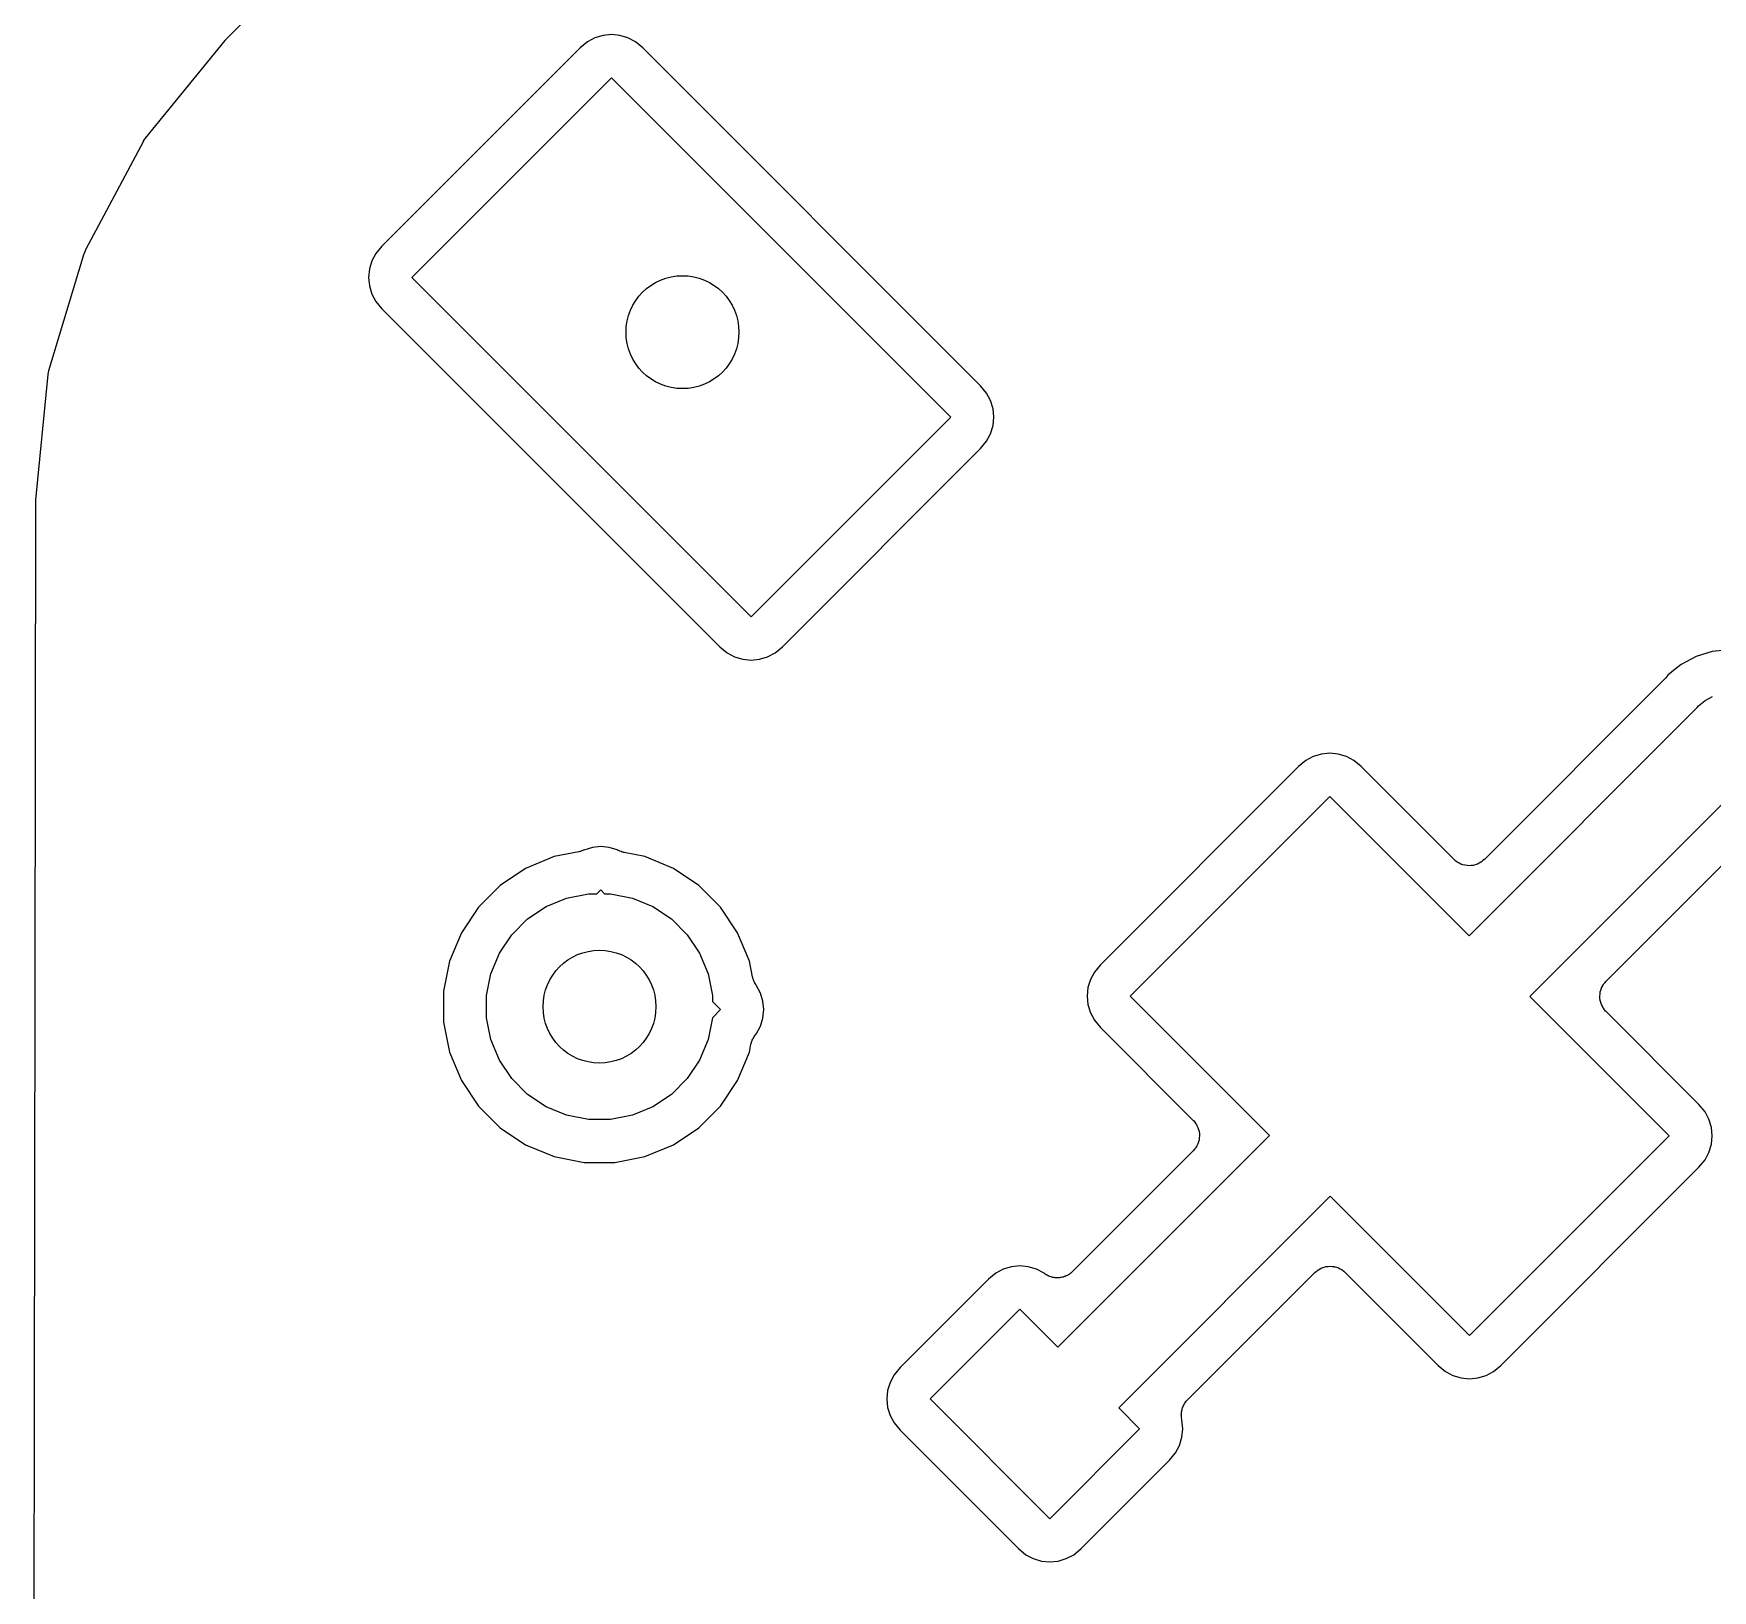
# Model space of a CAD drawing. Extents: x 0.48 to 2.43, y -7.79 to -4.85.
# Drawn here: x 0.4801 to 0.7143, y -5.6247 to -5.4076 of the extents above; entities that cross this region are included whole.
import ezdxf

# ---------------------------------------------------------------- set-up
doc = ezdxf.new("R2010")
doc.units = 0
doc.header["$MEASUREMENT"] = 0
doc.layers.add('BLACK', color=7, linetype='CONTINUOUS')

msp = doc.modelspace()

# ---------------------------------------------------------------- linework, layer by layer
at = {"layer": 'BLACK', "linetype": 'CONTINUOUS'}
for p, q in [((0.507027, -5.40836), (0.573149, -5.34207)), ((0.559544, -5.40787), (0.558413, -5.40821)), ((0.56072, -5.40775), (0.559544, -5.40787)), ((0.561896, -5.40787), (0.56072, -5.40775)), ((0.563027, -5.40821), (0.561896, -5.40787)), ((0.495741, -5.42218), (0.506827, -5.40858)), ((0.506827, -5.40858), (0.506853, -5.40855)), ((0.506853, -5.40855), (0.506946, -5.40846)), ((0.506946, -5.40846), (0.507027, -5.40836)), ((0.556342, -5.40961), (0.528712, -5.43724)), ((0.55737, -5.40877), (0.556342, -5.40961)), ((0.558413, -5.40821), (0.55737, -5.40877)), ((0.564069, -5.40877), (0.563027, -5.40821)), ((0.565097, -5.40961), (0.564069, -5.40877)), ((0.612215, -5.45673), (0.565097, -5.40961)), ((0.532881, -5.44162), (0.56072, -5.41378)), ((0.56072, -5.41378), (0.608046, -5.46111)), ((0.487408, -5.43773), (0.495417, -5.42266)), ((0.495417, -5.42266), (0.495437, -5.42263)), ((0.495437, -5.42263), (0.49559, -5.4224)), ((0.49559, -5.4224), (0.495741, -5.42218)), ((0.486435, -5.44075), (0.487185, -5.43827)), ((0.487185, -5.43827), (0.487198, -5.43823)), ((0.487198, -5.43823), (0.487304, -5.43798)), ((0.487304, -5.43798), (0.487408, -5.43773)), ((0.527868, -5.43827), (0.527311, -5.43931)), ((0.528712, -5.43724), (0.527868, -5.43827)), ((0.526968, -5.44044), (0.526852, -5.44162)), ((0.527311, -5.43931), (0.526968, -5.44044)), ((0.482255, -5.4546), (0.486435, -5.44075)), ((0.486435, -5.44075), (0.486435, -5.44075)), ((0.526852, -5.44162), (0.526968, -5.4428)), ((0.526968, -5.4428), (0.527311, -5.44393)), ((0.580207, -5.48895), (0.532881, -5.44162)), ((0.527311, -5.44393), (0.527868, -5.44497)), ((0.527868, -5.44497), (0.528712, -5.446)), ((0.528712, -5.446), (0.575829, -5.49312)), ((0.482202, -5.45486), (0.482255, -5.4546)), ((0.480428, -5.47264), (0.482141, -5.45517)), ((0.482141, -5.45517), (0.482146, -5.45513)), ((0.482141, -5.45517), (0.482141, -5.45517)), ((0.482141, -5.45517), (0.482141, -5.45517)), ((0.482146, -5.45513), (0.482202, -5.45486)), ((0.613059, -5.45776), (0.612215, -5.45673)), ((0.613616, -5.4588), (0.613059, -5.45776)), ((0.613959, -5.45993), (0.613616, -5.4588)), ((0.608046, -5.46111), (0.580207, -5.48895)), ((0.614075, -5.46111), (0.613959, -5.45993)), ((0.613959, -5.46228), (0.614075, -5.46111)), ((0.613059, -5.46446), (0.613616, -5.46341)), ((0.613616, -5.46341), (0.613959, -5.46228)), ((0.584584, -5.49312), (0.612215, -5.46549)), ((0.612215, -5.46549), (0.613059, -5.46446)), ((0.480324, -5.54086), (0.480414, -5.47293)), ((0.480414, -5.47289), (0.480428, -5.47277)), ((0.480414, -5.47293), (0.480414, -5.47289)), ((0.480428, -5.47277), (0.480428, -5.47264)), ((0.575829, -5.49312), (0.576858, -5.49396)), ((0.576858, -5.49396), (0.5779, -5.49452)), ((0.5779, -5.49452), (0.579031, -5.49486)), ((0.581383, -5.49486), (0.582514, -5.49452)), ((0.582514, -5.49452), (0.583556, -5.49396)), ((0.583556, -5.49396), (0.584584, -5.49312)), ((0.712027, -5.49449), (0.710658, -5.49522)), ((0.714289, -5.4938), (0.712027, -5.49449)), ((0.716194, -5.49361), (0.714289, -5.4938)), ((0.579031, -5.49486), (0.580207, -5.49498)), ((0.580207, -5.49498), (0.581383, -5.49486)), ((0.709138, -5.49626), (0.708115, -5.4971)), ((0.709942, -5.4956), (0.709138, -5.49626)), ((0.709138, -5.49626), (0.709138, -5.49626)), ((0.710658, -5.49522), (0.709942, -5.4956)), ((0.710658, -5.49522), (0.710658, -5.49522)), ((0.707635, -5.49766), (0.682512, -5.52278)), ((0.707715, -5.49756), (0.707635, -5.49766)), ((0.707806, -5.49748), (0.707715, -5.49756)), ((0.707833, -5.49744), (0.707806, -5.49748)), ((0.708115, -5.4971), (0.707833, -5.49744)), ((0.71219, -5.50159), (0.712378, -5.50136)), ((0.712378, -5.50136), (0.712607, -5.50117)), ((0.712607, -5.50117), (0.713292, -5.50061)), ((0.713292, -5.50061), (0.7139, -5.50029)), ((0.7139, -5.50029), (0.714334, -5.50006)), ((0.68036, -5.53342), (0.71219, -5.50159)), ((0.658632, -5.50843), (0.65759, -5.50899)), ((0.659763, -5.50809), (0.658632, -5.50843)), ((0.66094, -5.50797), (0.659763, -5.50809)), ((0.662116, -5.50809), (0.66094, -5.50797)), ((0.663247, -5.50843), (0.662116, -5.50809)), ((0.664289, -5.50899), (0.663247, -5.50843)), ((0.656562, -5.50983), (0.628931, -5.53746)), ((0.65759, -5.50899), (0.656562, -5.50983)), ((0.665317, -5.50983), (0.664289, -5.50899)), ((0.67827, -5.52278), (0.665317, -5.50983)), ((0.719127, -5.51163), (0.688845, -5.54191)), ((0.633101, -5.54184), (0.66094, -5.514)), ((0.66094, -5.514), (0.68036, -5.53342)), ((0.699483, -5.53975), (0.720733, -5.5185)), ((0.552711, -5.52239), (0.548754, -5.52403)), ((0.556171, -5.52171), (0.552711, -5.52239)), ((0.556293, -5.52167), (0.556171, -5.52171)), ((0.556418, -5.52165), (0.556293, -5.52167)), ((0.556572, -5.52159), (0.556418, -5.52165)), ((0.556731, -5.52154), (0.556572, -5.52159)), ((0.556844, -5.52148), (0.556731, -5.52154)), ((0.556869, -5.52147), (0.556844, -5.52148)), ((0.558056, -5.52111), (0.556869, -5.52147)), ((0.559232, -5.52099), (0.558056, -5.52111)), ((0.560409, -5.52111), (0.559232, -5.52099)), ((0.56154, -5.52145), (0.560409, -5.52111)), ((0.561676, -5.52152), (0.56154, -5.52145)), ((0.561794, -5.52157), (0.561676, -5.52152)), ((0.561906, -5.52163), (0.561794, -5.52157)), ((0.562064, -5.52168), (0.561906, -5.52163)), ((0.562216, -5.52175), (0.562064, -5.52168)), ((0.562342, -5.52177), (0.562216, -5.52175)), ((0.562464, -5.52181), (0.562342, -5.52177)), ((0.562505, -5.52182), (0.562464, -5.52181)), ((0.565399, -5.52239), (0.562505, -5.52182)), ((0.569357, -5.52403), (0.565399, -5.52239)), ((0.548754, -5.52403), (0.545192, -5.52641)), ((0.572919, -5.52641), (0.569357, -5.52403)), ((0.678488, -5.52296), (0.67827, -5.52278)), ((0.678705, -5.52314), (0.678488, -5.52296)), ((0.678714, -5.52315), (0.678705, -5.52314)), ((0.678722, -5.52316), (0.678714, -5.52315)), ((0.678974, -5.52329), (0.678722, -5.52316)), ((0.679219, -5.52342), (0.678974, -5.52329)), ((0.679229, -5.52343), (0.679219, -5.52342)), ((0.679238, -5.52343), (0.679229, -5.52343)), ((0.679513, -5.52352), (0.679238, -5.52343)), ((0.679777, -5.5236), (0.679513, -5.52352)), ((0.679788, -5.5236), (0.679777, -5.5236)), ((0.679798, -5.5236), (0.679788, -5.5236)), ((0.68008, -5.52363), (0.679798, -5.5236)), ((0.680359, -5.52366), (0.68008, -5.52363)), ((0.68037, -5.52366), (0.680359, -5.52366)), ((0.68038, -5.52366), (0.68037, -5.52366)), ((0.680658, -5.52364), (0.68038, -5.52366)), ((0.680943, -5.52361), (0.680658, -5.52364)), ((0.680953, -5.52361), (0.680943, -5.52361)), ((0.680963, -5.52361), (0.680953, -5.52361)), ((0.681236, -5.52353), (0.680963, -5.52361)), ((0.681505, -5.52345), (0.681236, -5.52353)), ((0.681514, -5.52344), (0.681505, -5.52345)), ((0.681524, -5.52344), (0.681514, -5.52344)), ((0.681777, -5.52331), (0.681524, -5.52344)), ((0.682025, -5.52318), (0.681777, -5.52331)), ((0.682033, -5.52317), (0.682025, -5.52318)), ((0.682042, -5.52317), (0.682033, -5.52317)), ((0.682261, -5.52299), (0.682042, -5.52317)), ((0.682482, -5.52281), (0.682261, -5.52299)), ((0.682497, -5.5228), (0.682482, -5.52281)), ((0.682498, -5.5228), (0.682497, -5.5228)), ((0.682497, -5.5228), (0.682497, -5.5228)), ((0.682512, -5.52278), (0.682498, -5.5228)), ((0.545192, -5.52641), (0.542162, -5.52944)), ((0.558693, -5.52756), (0.559232, -5.52702)), ((0.559232, -5.52702), (0.559772, -5.52756)), ((0.575948, -5.52944), (0.572919, -5.52641)), ((0.542162, -5.52944), (0.539782, -5.53301)), ((0.549016, -5.53107), (0.551596, -5.52935)), ((0.551596, -5.52935), (0.554462, -5.52816)), ((0.554462, -5.52816), (0.557504, -5.52756)), ((0.557504, -5.52756), (0.558693, -5.52756)), ((0.559772, -5.52756), (0.560606, -5.52756)), ((0.560606, -5.52756), (0.563649, -5.52816)), ((0.563649, -5.52816), (0.566515, -5.52935)), ((0.566515, -5.52935), (0.569094, -5.53107)), ((0.578328, -5.53301), (0.575948, -5.52944)), ((0.546823, -5.53327), (0.549016, -5.53107)), ((0.569094, -5.53107), (0.571287, -5.53327)), ((0.539782, -5.53301), (0.538143, -5.53696)), ((0.545099, -5.53585), (0.546823, -5.53327)), ((0.571287, -5.53327), (0.573011, -5.53585)), ((0.579967, -5.53696), (0.578328, -5.53301)), ((0.543912, -5.53871), (0.545099, -5.53585)), ((0.573011, -5.53585), (0.574198, -5.53871)), ((0.538143, -5.53696), (0.537307, -5.54117)), ((0.543307, -5.54176), (0.543912, -5.53871)), ((0.574198, -5.53871), (0.574803, -5.54176)), ((0.580402, -5.53915), (0.579967, -5.53696)), ((0.628088, -5.53849), (0.627531, -5.53953)), ((0.628931, -5.53746), (0.628088, -5.53849)), ((0.480248, -5.598), (0.480324, -5.54087)), ((0.480324, -5.54087), (0.480324, -5.54086)), ((0.537307, -5.54117), (0.537307, -5.54545)), ((0.58044, -5.53927), (0.580402, -5.53915)), ((0.580463, -5.5394), (0.58044, -5.53927)), ((0.580524, -5.53955), (0.580463, -5.5394)), ((0.580572, -5.53971), (0.580524, -5.53955)), ((0.580633, -5.53982), (0.580572, -5.53971)), ((0.580681, -5.53994), (0.580633, -5.53982)), ((0.58077, -5.54008), (0.580681, -5.53994)), ((0.580847, -5.54023), (0.58077, -5.54008)), ((0.580913, -5.54031), (0.580847, -5.54023)), ((0.581506, -5.54142), (0.580913, -5.54031)), ((0.627188, -5.54066), (0.627072, -5.54184)), ((0.627531, -5.53953), (0.627188, -5.54066)), ((0.698635, -5.54156), (0.698663, -5.54128)), ((0.698663, -5.54128), (0.698666, -5.54127)), ((0.698666, -5.54127), (0.698667, -5.54126)), ((0.698667, -5.54126), (0.69875, -5.541)), ((0.69875, -5.541), (0.698834, -5.54072)), ((0.698834, -5.54072), (0.698839, -5.54071)), ((0.698839, -5.54071), (0.698843, -5.5407)), ((0.698843, -5.5407), (0.698976, -5.54046)), ((0.698976, -5.54046), (0.699111, -5.54021)), ((0.699111, -5.54021), (0.699118, -5.5402)), ((0.699118, -5.5402), (0.699123, -5.54019)), ((0.699123, -5.54019), (0.699301, -5.53998)), ((0.699301, -5.53998), (0.699483, -5.53975)), ((0.543307, -5.54486), (0.543307, -5.54176)), ((0.574803, -5.54176), (0.574803, -5.54259)), ((0.574803, -5.54259), (0.575936, -5.54372)), ((0.575936, -5.54372), (0.574803, -5.54486)), ((0.581849, -5.54255), (0.581506, -5.54142)), ((0.581965, -5.54372), (0.581849, -5.54255)), ((0.581849, -5.5449), (0.581965, -5.54372)), ((0.627072, -5.54184), (0.627188, -5.54302)), ((0.627188, -5.54302), (0.627531, -5.54415)), ((0.652521, -5.56126), (0.633101, -5.54184)), ((0.688845, -5.54191), (0.708266, -5.56133)), ((0.698604, -5.54184), (0.698635, -5.54156)), ((0.698605, -5.54186), (0.698604, -5.54184)), ((0.698604, -5.54187), (0.698605, -5.54186)), ((0.69863, -5.54214), (0.698604, -5.54187)), ((0.698655, -5.54243), (0.69863, -5.54214)), ((0.698658, -5.54244), (0.698655, -5.54243)), ((0.698659, -5.54245), (0.698658, -5.54244)), ((0.69874, -5.54272), (0.698659, -5.54245)), ((0.698819, -5.54299), (0.69874, -5.54272)), ((0.698823, -5.543), (0.698819, -5.54299)), ((0.698826, -5.54301), (0.698823, -5.543)), ((0.69896, -5.54326), (0.698826, -5.54301)), ((0.699088, -5.54351), (0.69896, -5.54326)), ((0.699095, -5.54352), (0.699088, -5.54351)), ((0.699099, -5.54353), (0.699095, -5.54352)), ((0.699276, -5.54375), (0.699099, -5.54353)), ((0.537307, -5.54545), (0.538143, -5.54965)), ((0.543912, -5.5479), (0.543307, -5.54486)), ((0.574803, -5.54486), (0.574198, -5.5479)), ((0.574803, -5.54486), (0.574803, -5.54486)), ((0.580949, -5.54707), (0.581506, -5.54603)), ((0.581506, -5.54603), (0.581849, -5.5449)), ((0.627531, -5.54415), (0.628088, -5.54519)), ((0.628088, -5.54519), (0.628931, -5.54622)), ((0.699453, -5.54397), (0.699276, -5.54375)), ((0.699468, -5.54398), (0.699453, -5.54397)), ((0.699483, -5.544), (0.699468, -5.54398)), ((0.699468, -5.54398), (0.699468, -5.54398)), ((0.699468, -5.54398), (0.699468, -5.54398)), ((0.712435, -5.55695), (0.699483, -5.544)), ((0.545099, -5.55077), (0.543912, -5.5479)), ((0.574198, -5.5479), (0.573011, -5.55077)), ((0.580192, -5.54852), (0.580231, -5.5484)), ((0.580231, -5.5484), (0.580257, -5.54827)), ((0.580257, -5.54827), (0.58032, -5.54812)), ((0.58032, -5.54812), (0.58037, -5.54796)), ((0.58037, -5.54796), (0.580432, -5.54785)), ((0.580432, -5.54785), (0.580481, -5.54773)), ((0.580481, -5.54773), (0.580573, -5.5476)), ((0.580573, -5.5476), (0.580652, -5.54745)), ((0.580652, -5.54745), (0.580735, -5.54735)), ((0.580735, -5.54735), (0.580807, -5.54725)), ((0.580807, -5.54725), (0.580949, -5.54707)), ((0.628931, -5.54622), (0.641884, -5.55917)), ((0.538143, -5.54965), (0.539782, -5.55361)), ((0.578328, -5.55361), (0.579967, -5.54965)), ((0.579967, -5.54965), (0.580184, -5.54856)), ((0.580184, -5.54856), (0.580192, -5.54852)), ((0.546823, -5.55335), (0.545099, -5.55077)), ((0.573011, -5.55077), (0.571287, -5.55335)), ((0.539782, -5.55361), (0.542162, -5.55717)), ((0.549016, -5.55554), (0.546823, -5.55335)), ((0.571287, -5.55335), (0.569094, -5.55554)), ((0.575948, -5.55717), (0.578328, -5.55361)), ((0.542162, -5.55717), (0.545192, -5.5602)), ((0.551596, -5.55726), (0.549016, -5.55554)), ((0.554462, -5.55845), (0.551596, -5.55726)), ((0.566515, -5.55726), (0.563649, -5.55845)), ((0.569094, -5.55554), (0.566515, -5.55726)), ((0.572919, -5.5602), (0.575948, -5.55717)), ((0.713279, -5.55798), (0.712435, -5.55695)), ((0.557504, -5.55906), (0.554462, -5.55845)), ((0.560606, -5.55906), (0.557504, -5.55906)), ((0.563649, -5.55845), (0.560606, -5.55906)), ((0.641884, -5.55917), (0.641898, -5.55918)), ((0.641898, -5.55918), (0.641899, -5.55918)), ((0.641899, -5.55918), (0.641899, -5.55919)), ((0.641899, -5.55919), (0.641913, -5.5592)), ((0.641913, -5.5592), (0.642089, -5.55942)), ((0.642089, -5.55942), (0.642267, -5.55964)), ((0.642267, -5.55964), (0.642272, -5.55965)), ((0.642272, -5.55965), (0.642279, -5.55966)), ((0.642279, -5.55966), (0.642406, -5.5599)), ((0.642406, -5.5599), (0.64254, -5.56016)), ((0.713836, -5.55902), (0.713279, -5.55798)), ((0.714179, -5.56015), (0.713836, -5.55902)), ((0.545192, -5.5602), (0.548754, -5.56258)), ((0.569357, -5.56258), (0.572919, -5.5602)), ((0.622997, -5.59078), (0.652521, -5.56126)), ((0.642524, -5.56246), (0.64239, -5.56271)), ((0.642527, -5.56245), (0.642524, -5.56246)), ((0.642532, -5.56244), (0.642527, -5.56245)), ((0.642617, -5.56217), (0.642532, -5.56244)), ((0.64254, -5.56016), (0.642543, -5.56017)), ((0.642543, -5.56017), (0.642548, -5.56018)), ((0.642548, -5.56018), (0.642625, -5.56044)), ((0.642699, -5.5619), (0.642617, -5.56217)), ((0.642625, -5.56044), (0.642707, -5.56072)), ((0.6427, -5.56189), (0.642699, -5.5619)), ((0.642703, -5.56188), (0.6427, -5.56189)), ((0.642732, -5.5616), (0.642703, -5.56188)), ((0.642707, -5.56072), (0.642708, -5.56073)), ((0.642708, -5.56073), (0.642711, -5.56074)), ((0.642711, -5.56074), (0.642736, -5.56102)), ((0.642762, -5.56132), (0.642732, -5.5616)), ((0.642736, -5.56102), (0.642762, -5.5613)), ((0.642762, -5.5613), (0.642761, -5.56131)), ((0.642761, -5.56131), (0.642762, -5.56132)), ((0.708266, -5.56133), (0.680427, -5.58917)), ((0.714295, -5.56133), (0.714179, -5.56015)), ((0.714179, -5.5625), (0.714295, -5.56133)), ((0.548754, -5.56258), (0.552711, -5.56422)), ((0.552711, -5.56422), (0.556913, -5.56506)), ((0.561197, -5.56506), (0.565399, -5.56422)), ((0.565399, -5.56422), (0.569357, -5.56258)), ((0.641884, -5.56341), (0.625045, -5.58025)), ((0.642064, -5.56319), (0.641884, -5.56341)), ((0.642244, -5.56298), (0.642064, -5.56319)), ((0.642249, -5.56297), (0.642244, -5.56298)), ((0.642255, -5.56296), (0.642249, -5.56297)), ((0.64239, -5.56271), (0.642255, -5.56296)), ((0.712435, -5.56571), (0.713279, -5.56468)), ((0.713279, -5.56468), (0.713836, -5.56363)), ((0.713836, -5.56363), (0.714179, -5.5625)), ((0.556913, -5.56506), (0.561197, -5.56506)), ((0.684804, -5.59334), (0.712435, -5.56571)), ((0.661006, -5.56975), (0.631482, -5.59927)), ((0.680427, -5.58917), (0.661006, -5.56975)), ((0.614345, -5.58047), (0.613316, -5.58131)), ((0.615387, -5.57991), (0.614345, -5.58047)), ((0.616518, -5.57957), (0.615387, -5.57991)), ((0.617694, -5.57945), (0.616518, -5.57957)), ((0.61887, -5.57957), (0.617694, -5.57945)), ((0.620001, -5.57991), (0.61887, -5.57957)), ((0.62107, -5.58048), (0.620001, -5.57991)), ((0.621133, -5.58052), (0.62107, -5.58048)), ((0.621237, -5.58061), (0.621133, -5.58052)), ((0.621376, -5.58069), (0.621237, -5.58061)), ((0.621507, -5.58077), (0.621376, -5.58069)), ((0.621632, -5.58083), (0.621507, -5.58077)), ((0.621751, -5.58089), (0.621632, -5.58083)), ((0.621902, -5.58094), (0.621751, -5.58089)), ((0.622048, -5.581), (0.621902, -5.58094)), ((0.622181, -5.58103), (0.622048, -5.581)), ((0.62231, -5.58107), (0.622181, -5.58103)), ((0.622467, -5.58108), (0.62231, -5.58107)), ((0.622622, -5.58112), (0.622467, -5.58108)), ((0.622757, -5.58112), (0.622622, -5.58112)), ((0.622892, -5.58113), (0.622757, -5.58112)), ((0.623049, -5.58112), (0.622892, -5.58113)), ((0.623207, -5.58112), (0.623049, -5.58112)), ((0.62334, -5.58109), (0.623207, -5.58112)), ((0.623475, -5.58108), (0.62334, -5.58109)), ((0.623627, -5.58104), (0.623475, -5.58108)), ((0.623782, -5.58101), (0.623627, -5.58104)), ((0.623907, -5.58095), (0.623782, -5.58101)), ((0.624038, -5.58092), (0.623907, -5.58095)), ((0.624177, -5.58084), (0.624038, -5.58092)), ((0.624324, -5.58078), (0.624177, -5.58084)), ((0.624437, -5.58071), (0.624324, -5.58078)), ((0.624557, -5.58065), (0.624437, -5.58071)), ((0.624681, -5.58055), (0.624557, -5.58065)), ((0.624812, -5.58046), (0.624681, -5.58055)), ((0.624909, -5.58037), (0.624812, -5.58046)), ((0.625015, -5.58028), (0.624909, -5.58037)), ((0.625045, -5.58025), (0.625015, -5.58028)), ((0.641098, -5.59814), (0.658854, -5.58038)), ((0.658854, -5.58038), (0.658869, -5.58037)), ((0.658869, -5.58037), (0.658869, -5.58037)), ((0.658869, -5.58037), (0.65887, -5.58037)), ((0.65887, -5.58037), (0.658884, -5.58035)), ((0.658884, -5.58035), (0.659105, -5.58018)), ((0.659105, -5.58018), (0.659324, -5.58)), ((0.659324, -5.58), (0.659334, -5.58)), ((0.659334, -5.58), (0.659342, -5.57999)), ((0.659342, -5.57999), (0.659588, -5.57986)), ((0.659588, -5.57986), (0.659842, -5.57973)), ((0.659842, -5.57973), (0.659852, -5.57972)), ((0.659852, -5.57972), (0.659862, -5.57972)), ((0.659862, -5.57972), (0.660131, -5.57964)), ((0.660131, -5.57964), (0.660403, -5.57956)), ((0.660403, -5.57956), (0.660414, -5.57956)), ((0.660414, -5.57956), (0.660424, -5.57956)), ((0.660424, -5.57956), (0.660708, -5.57953)), ((0.660708, -5.57953), (0.660986, -5.5795)), ((0.660986, -5.5795), (0.660996, -5.57951)), ((0.660996, -5.57951), (0.661007, -5.5795)), ((0.661007, -5.5795), (0.661287, -5.57954)), ((0.661287, -5.57954), (0.661569, -5.57956)), ((0.661569, -5.57956), (0.661579, -5.57957)), ((0.661579, -5.57957), (0.661589, -5.57957)), ((0.661589, -5.57957), (0.661854, -5.57965)), ((0.661854, -5.57965), (0.662129, -5.57973)), ((0.662129, -5.57973), (0.662138, -5.57974)), ((0.662138, -5.57974), (0.662148, -5.57974)), ((0.662148, -5.57974), (0.662393, -5.57988)), ((0.662393, -5.57988), (0.662645, -5.58001)), ((0.662645, -5.58001), (0.662653, -5.58002)), ((0.662653, -5.58002), (0.662662, -5.58002)), ((0.662662, -5.58002), (0.662875, -5.5802)), ((0.662875, -5.5802), (0.663097, -5.58038)), ((0.663097, -5.58038), (0.676049, -5.59334)), ((0.613316, -5.58131), (0.600997, -5.59363)), ((0.605167, -5.59801), (0.617694, -5.58548)), ((0.617694, -5.58548), (0.622997, -5.59078)), ((0.600154, -5.59466), (0.599596, -5.5957)), ((0.600997, -5.59363), (0.600154, -5.59466)), ((0.676049, -5.59334), (0.677077, -5.59418)), ((0.677077, -5.59418), (0.67812, -5.59474)), ((0.67812, -5.59474), (0.679251, -5.59508)), ((0.679251, -5.59508), (0.680427, -5.5952)), ((0.680427, -5.5952), (0.681603, -5.59508)), ((0.681603, -5.59508), (0.682734, -5.59474)), ((0.682734, -5.59474), (0.683776, -5.59418)), ((0.683776, -5.59418), (0.684804, -5.59334)), ((0.599253, -5.59683), (0.599138, -5.59801)), ((0.599596, -5.5957), (0.599253, -5.59683)), ((0.480105, -5.70622), (0.480248, -5.59801)), ((0.480248, -5.59801), (0.480248, -5.598)), ((0.599138, -5.59801), (0.599253, -5.59919)), ((0.599253, -5.59919), (0.599596, -5.60032)), ((0.62187, -5.61471), (0.605167, -5.59801)), ((0.631482, -5.59927), (0.634397, -5.60218)), ((0.640235, -5.60009), (0.640237, -5.59993)), ((0.640237, -5.59993), (0.640265, -5.5998)), ((0.640265, -5.5998), (0.640278, -5.59967)), ((0.640278, -5.59967), (0.640325, -5.59951)), ((0.640325, -5.59951), (0.640358, -5.59936)), ((0.640358, -5.59936), (0.64041, -5.59924)), ((0.64041, -5.59924), (0.640449, -5.59911)), ((0.640449, -5.59911), (0.640525, -5.59897)), ((0.640525, -5.59897), (0.640588, -5.59882)), ((0.640588, -5.59882), (0.640663, -5.59871)), ((0.640663, -5.59871), (0.640726, -5.59859)), ((0.640726, -5.59859), (0.640828, -5.59847)), ((0.640828, -5.59847), (0.640918, -5.59834)), ((0.640918, -5.59834), (0.641013, -5.59824)), ((0.641013, -5.59824), (0.641098, -5.59814)), ((0.599596, -5.60032), (0.600154, -5.60136)), ((0.600154, -5.60136), (0.600997, -5.60239)), ((0.634397, -5.60218), (0.62187, -5.61471)), ((0.640219, -5.60025), (0.640235, -5.60009)), ((0.640231, -5.60038), (0.640219, -5.60025)), ((0.64023, -5.60052), (0.640231, -5.60038)), ((0.640259, -5.60067), (0.64023, -5.60052)), ((0.640274, -5.60083), (0.640259, -5.60067)), ((0.640303, -5.60093), (0.640274, -5.60083)), ((0.640426, -5.60218), (0.640303, -5.60093)), ((0.640311, -5.60336), (0.640426, -5.60218)), ((0.600997, -5.60239), (0.617492, -5.61888)), ((0.63941, -5.60553), (0.639967, -5.60449)), ((0.639967, -5.60449), (0.640311, -5.60336)), ((0.626247, -5.61888), (0.638567, -5.60656)), ((0.638567, -5.60656), (0.63941, -5.60553)), ((0.617492, -5.61888), (0.61852, -5.61973)), ((0.61852, -5.61973), (0.619563, -5.62028)), ((0.619563, -5.62028), (0.620694, -5.62063)), ((0.620694, -5.62063), (0.62187, -5.62074)), ((0.62187, -5.62074), (0.623046, -5.62063)), ((0.623046, -5.62063), (0.624177, -5.62028)), ((0.624177, -5.62028), (0.625219, -5.61973)), ((0.625219, -5.61973), (0.626247, -5.61888))]:
    msp.add_line(p, q, dxfattribs=at)
at = {"layer": 'BLACK'}
for centre in [(0.57063, -5.44925), (0.559055, -5.54331)]:
    msp.add_circle(centre, 0.007874, dxfattribs=at)

doc.saveas('drawing.dxf')
